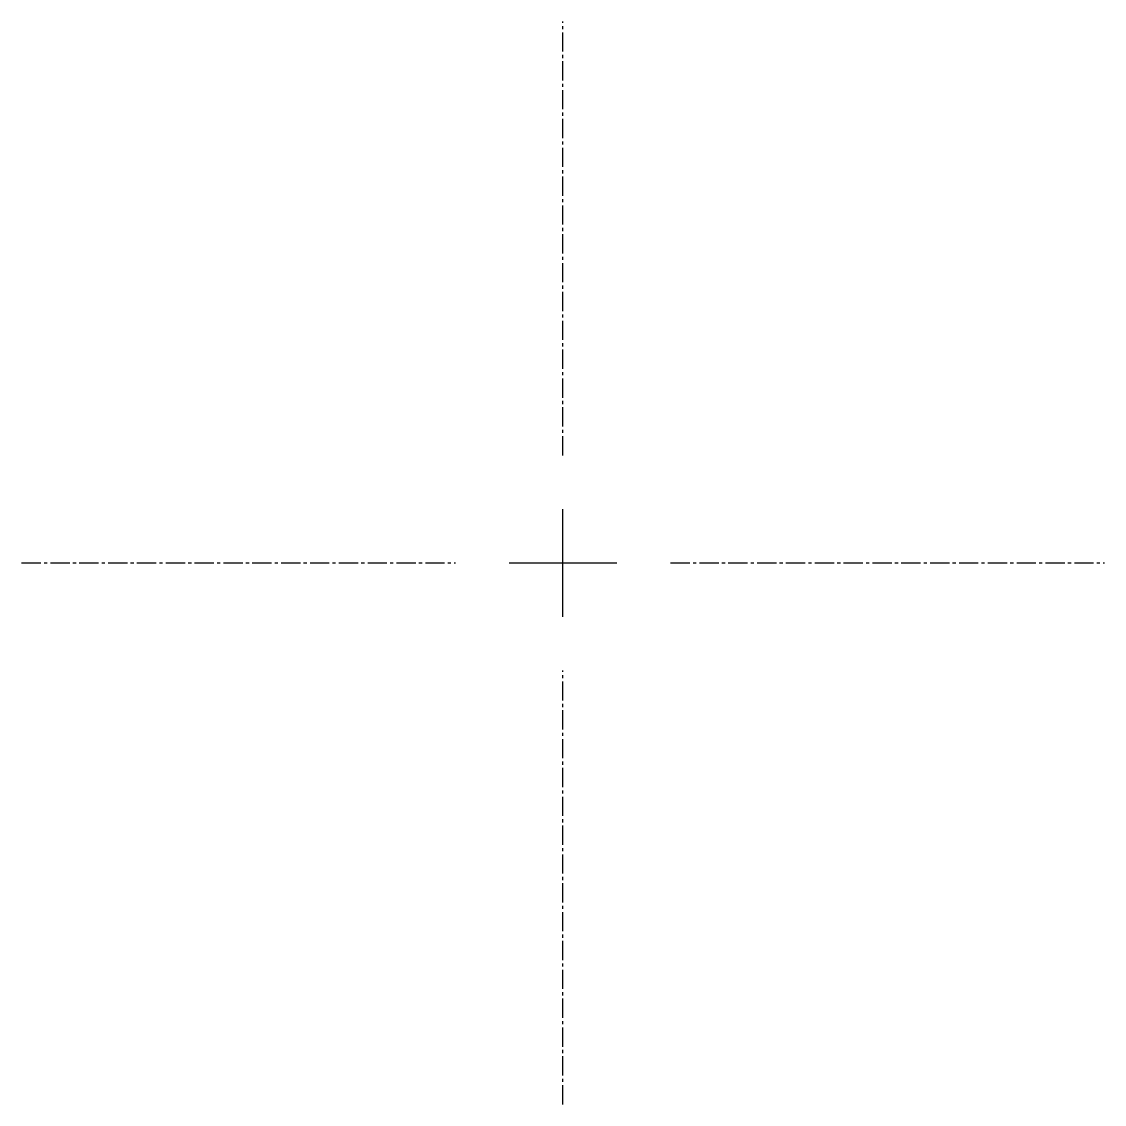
# Model space of a CAD drawing. Header units: inches. Extents: x 86.8 to 129, y -5.8 to 36.4.
import ezdxf

# ---------------------------------------------------------------- set-up
doc = ezdxf.new("R2010")
doc.units = ezdxf.units.IN
doc.header["$MEASUREMENT"] = 0
doc.linetypes.add('CENTER2', pattern=[1.125, 0.75, -0.125, 0.125, -0.125])
doc.layers.add('center', color=210, linetype='Continuous')

msp = doc.modelspace()

# ---------------------------------------------------------------- linework, layer by layer
at = {"layer": 'center', "linetype": 'CENTER2'}
for p, q in [((107.916, 19.518), (107.916, 36.438)), ((86.796, 15.318), (103.716, 15.318)), ((112.116, 15.318), (129.036, 15.318)), ((107.916, -5.802), (107.916, 11.118))]:
    msp.add_line(p, q, dxfattribs=at)
at = {"layer": 'center', "linetype": 'Continuous'}
for p, q in [((107.916, 13.218), (107.916, 17.418)), ((105.816, 15.318), (110.016, 15.318))]:
    msp.add_line(p, q, dxfattribs=at)

doc.saveas('drawing.dxf')
